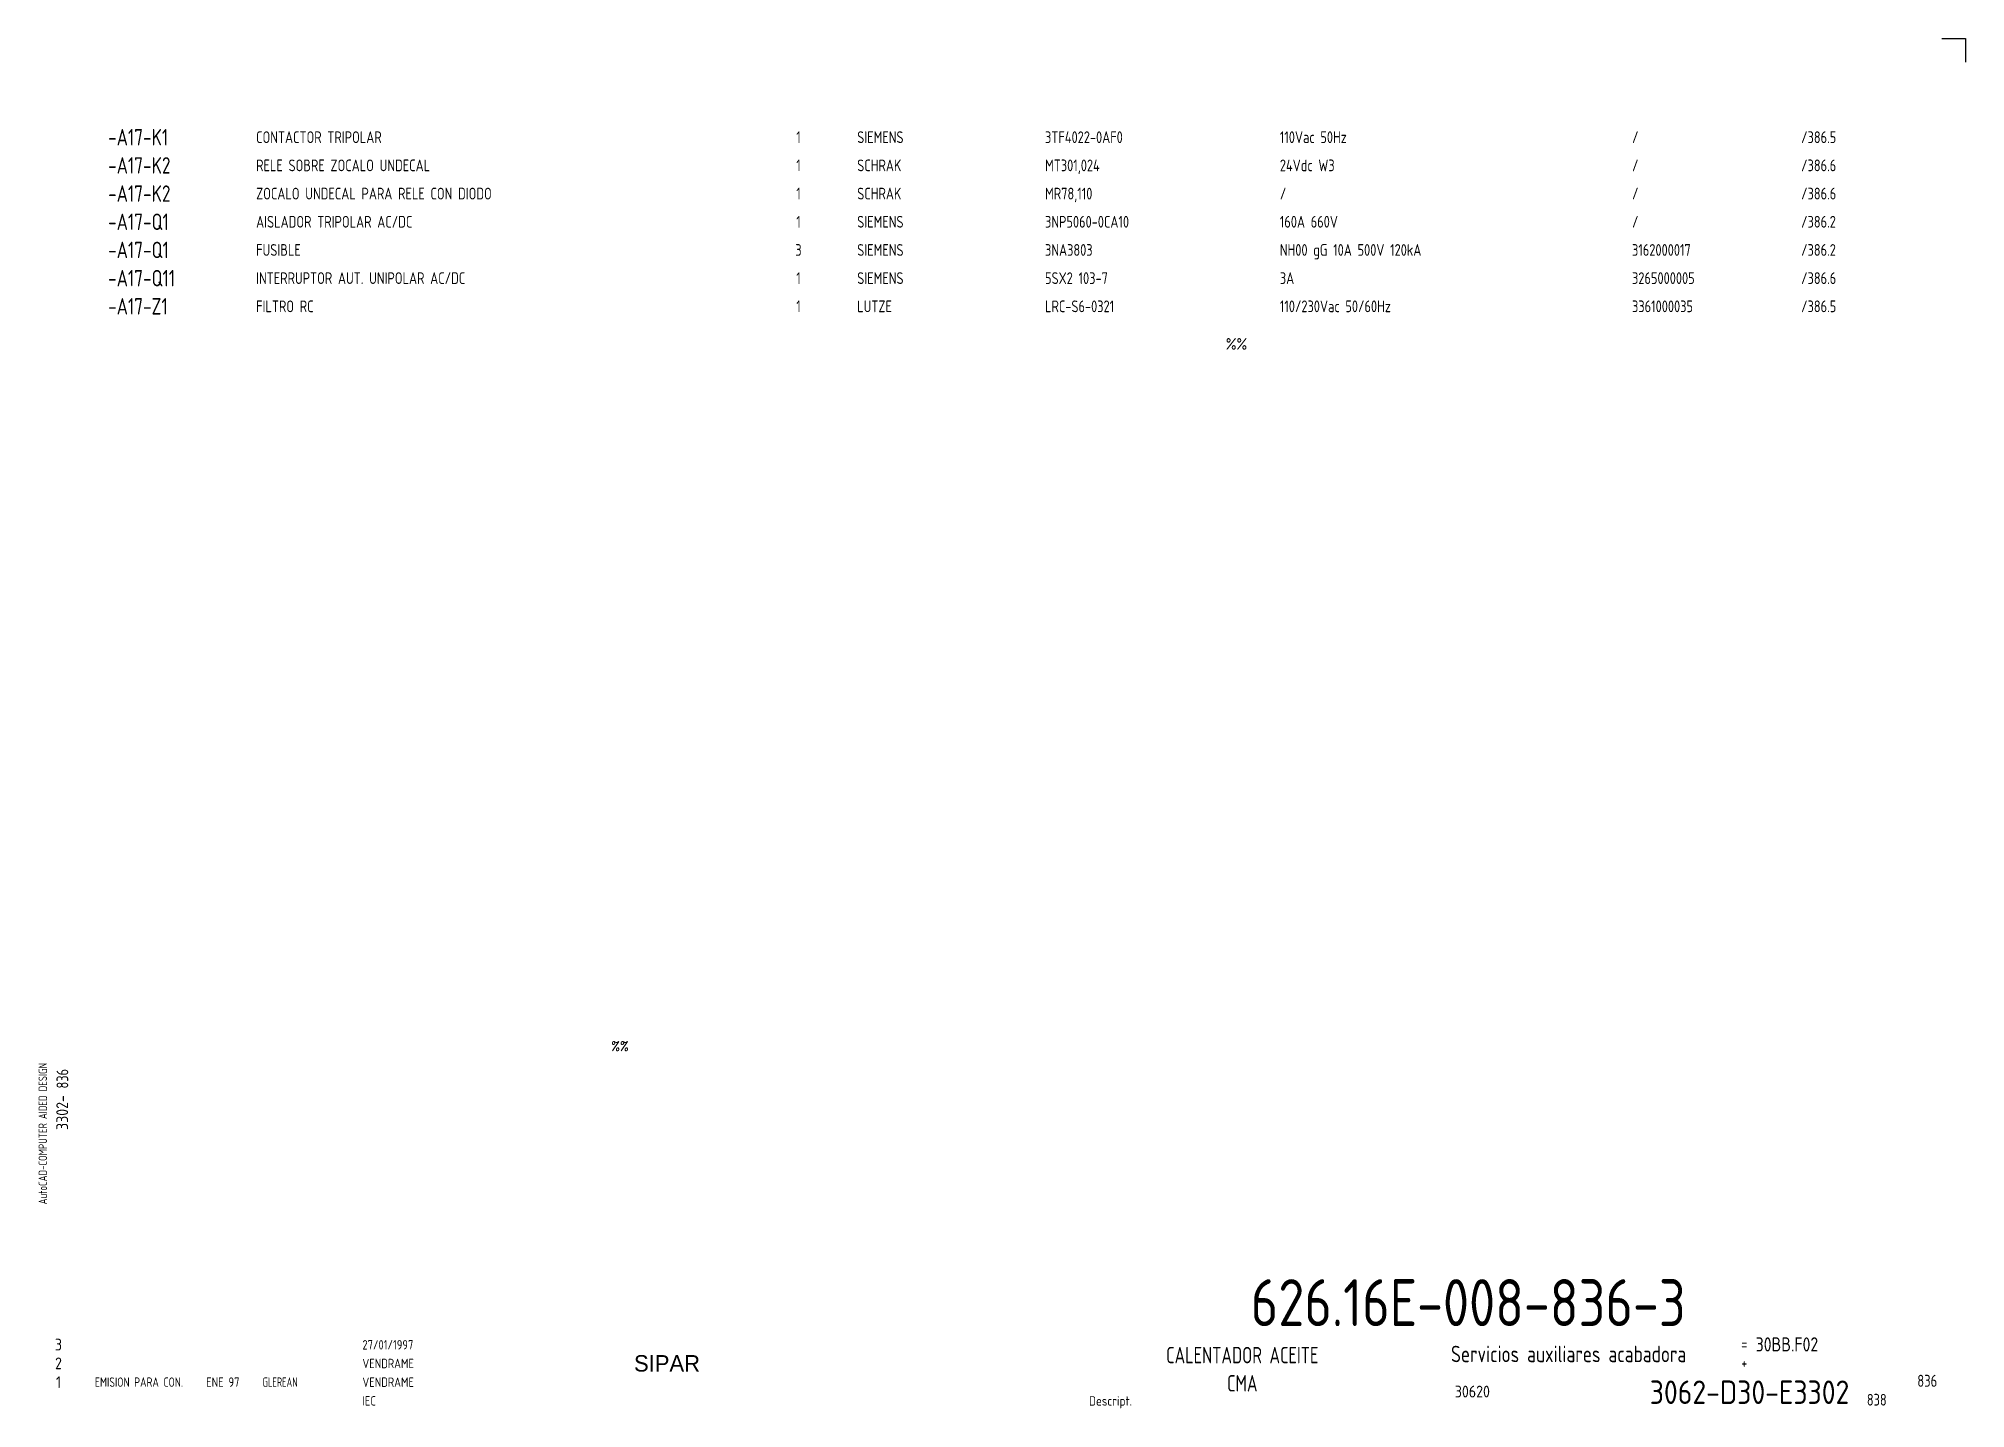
# Model space of a CAD drawing. Extents: x 10 to 420, y 5 to 297.
import ezdxf
from ezdxf.enums import TextEntityAlignment as Align

# ---------------------------------------------------------------- set-up
doc = ezdxf.new("R2010")
doc.units = 0
doc.header["$LTSCALE"] = 8
doc.header["$MEASUREMENT"] = 0
doc.layers.get('0').update_dxf_attribs({"linetype": 'CONTINUOUS'})
doc.layers.add('CART', color=7, linetype='CONTINUOUS')
doc.layers.add('ING', color=7, linetype='CONTINUOUS')
doc.styles.add('DIN', font='DIN', dxfattribs={"width": 0.85})
doc.styles.add('SIMPLEX', font='SIMPLEX', dxfattribs={"width": 0.9})
doc.styles.add('UNIV', font='UNIV')

# ---------------------------------------------------------------- blocks, each defined once
blk = doc.blocks.new('WB-FG100')
at = {"layer": 'CART', "color": 1}
for p, q in [((415, 297), (420, 297)), ((420, 297), (420, 292))]:
    blk.add_line(p, q, dxfattribs=at)
at = {"layer": 'CART', "color": 1, "style": 'DIN', "width": 0.8}
blk.add_text('AutoCAD-COMPUTER AIDED DESIGN', height=1.8, rotation=90, dxfattribs=at).set_placement((11.47, 48.84))
at = {"layer": 'CART', "color": 3, "style": 'DIN', "width": 0.8}
for s, p in [('=', (372.24, 17.91)), ('+', (372.24, 13.87))]:
    blk.add_text(s, height=2.5, dxfattribs=at).set_placement(p)
at = {"layer": 'CART', "color": 7, "style": 'DIN', "width": 0.9}
blk.add_attdef('FILE', text='', height=2.5, rotation=90, dxfattribs=at).set_placement((15.95, 68.38), align=Align.CENTER)
for tag, p in [('MOD-3', (13.92, 19)), ('MOD-2', (13.92, 15)), ('MOD-1', (13.92, 11)), ('NR.COMMESSA', (315, 9))]:
    blk.add_attdef(tag, text='', height=2.5, dxfattribs=at).set_placement(p, align=Align.MIDDLE)
at = {"layer": 'CART', "color": 7, "style": 'DIN'}
for tag, width, p in [('REV-3', 0.9, (21.66, 19)), ('DATA-3', 0.9, (45.37, 19)), ('NOME-3', 0.9, (57.37, 19)), ('REV-2', 0.9, (21.66, 15)), ('DATA-2', 0.9, (45.37, 15)), ('NOME-2', 0.9, (57.37, 15)), ('REV-1', 0.9, (21.66, 11)), ('DATA-1', 0.9, (45.37, 11)), ('NOME-1', 0.7, (57.37, 11))]:
    blk.add_attdef(tag, text='', height=2, dxfattribs=dict(at, width=width)).set_placement(p, align=Align.MIDDLE_LEFT)
at = {"layer": 'CART', "color": 7, "style": 'DIN', "width": 0.9}
for tag, p, height in [('DATA', (78.64, 17.94), 2), ('ESECUTORE', (78.64, 13.97), 2), ('CONTROLLORE', (78.64, 9.99), 2), ('SEGUE', (398.93, 5.65), 2.8), ('NORMA', (78.64, 6.01), 2)]:
    blk.add_attdef(tag, p, '', height=height, dxfattribs=at)
at = {"layer": 'CART', "color": 2, "style": 'DIN', "width": 0.9}
for tag, p in [('TITOLO-1/3', (266.5, 18.23)), ('TITOLO-1/2', (266.5, 15.73)), ('TITOLO-2/3', (266.5, 13.18)), ('TITOLO-2/2', (266.5, 10.68)), ('TITOLO-3/3', (266.5, 8.13))]:
    blk.add_attdef(tag, text='', height=3.5, dxfattribs=at).set_placement(p, align=Align.MIDDLE)
at = {"layer": 'CART', "color": 3, "style": 'DIN', "width": 0.9}
blk.add_attdef('ASSIEME', text='', height=3.5, dxfattribs=at).set_placement((334, 17), align=Align.MIDDLE)
at = {"layer": 'CART', "color": 3, "style": 'DIN', "width": 0.85}
for tag, p in [('=', (375.33, 16.63)), ('+', (375.33, 12.76))]:
    blk.add_attdef(tag, text='', height=3, dxfattribs=at).set_placement(p, align=Align.BOTTOM_LEFT)
at = {"layer": 'CART', "color": 3, "style": 'DIN', "width": 0.9}
blk.add_attdef('FOGLIO', text='', height=2.8, dxfattribs=at).set_placement((414.2, 9.56), align=Align.RIGHT)
at = {"layer": 'CART', "color": 2, "style": 'DIN', "width": 0.9}
blk.add_attdef('DISEGNO', text='', height=5, dxfattribs=at).set_placement((395.27, 6.35), align=Align.RIGHT)
at = {"layer": 'CART', "color": 1, "style": 'DIN', "width": 0.9}
blk.add_attdef('TIPOLOGIA', (233.37, 6), '', height=2, dxfattribs=at)

msp = doc.modelspace()

# ---------------------------------------------------------------- block references
at = {"layer": 'CART'}
ref = msp.add_blockref('WB-FG100', (0, 0), dxfattribs=at)
ref.add_attrib('TIPOLOGIA', 'Descript.', (233.37, 6), dxfattribs={"color": 1, "height": 2, "style": 'DIN', "width": 0.9})
ref.add_attrib('ASSIEME', 'Servicios auxiliares acabadora', dxfattribs={"color": 3, "height": 3.5, "style": 'DIN', "width": 0.8}).set_placement((335.5, 17), align=Align.MIDDLE)
ref.add_attrib('=', '30BB.F02', dxfattribs={"color": 3, "height": 3, "style": 'DIN', "width": 0.85}).set_placement((375.33, 16.63), align=Align.BOTTOM_LEFT)
ref.add_attrib('NR.COMMESSA', '30620', dxfattribs={"color": 7, "height": 2.5, "style": 'DIN', "width": 0.9}).set_placement((315, 9), align=Align.MIDDLE)
ref.add_attrib('DISEGNO', '3062-D30-E3302', dxfattribs={"color": 2, "height": 5, "style": 'DIN', "width": 0.9}).set_placement((395.27, 6.35), align=Align.RIGHT)
ref.add_attrib('DATA', '27/01/1997', (78.64, 17.94), dxfattribs={"color": 7, "height": 2, "style": 'DIN', "width": 0.85})
ref.add_attrib('ESECUTORE', 'VENDRAME', (78.64, 13.97), dxfattribs={"color": 7, "height": 2, "style": 'DIN', "width": 0.85})
ref.add_attrib('CONTROLLORE', 'VENDRAME', (78.64, 9.99), dxfattribs={"color": 7, "height": 2, "style": 'DIN', "width": 0.85})
ref.add_attrib('NORMA', 'IEC', (78.64, 6.01), dxfattribs={"color": 7, "height": 2, "style": 'DIN', "width": 0.85})
ref.add_attrib('MOD-1', '1', dxfattribs={"color": 7, "height": 2.5, "style": 'DIN', "width": 0.9}).set_placement((13.92, 11), align=Align.MIDDLE)
ref.add_attrib('REV-1', 'EMISION PARA CON.', dxfattribs={"color": 7, "height": 2, "style": 'DIN', "width": 0.8}).set_placement((21.66, 11), align=Align.MIDDLE_LEFT)
ref.add_attrib('DATA-1', 'ENE 97', dxfattribs={"color": 7, "height": 2, "style": 'DIN', "width": 0.85}).set_placement((45.37, 11), align=Align.MIDDLE_LEFT)
ref.add_attrib('NOME-1', 'GLEREAN', dxfattribs={"color": 7, "height": 2, "style": 'DIN', "width": 0.7}).set_placement((57.37, 11), align=Align.MIDDLE_LEFT)
ref.add_attrib('MOD-2', '2', dxfattribs={"color": 7, "height": 2.5, "style": 'DIN', "width": 0.9}).set_placement((13.92, 15), align=Align.MIDDLE)
ref.add_attrib('MOD-3', '3', dxfattribs={"color": 7, "height": 2.5, "style": 'DIN', "width": 0.9}).set_placement((13.92, 19), align=Align.MIDDLE)
ref.add_attrib('FILE', '3302-', dxfattribs={"color": 7, "height": 2.5, "rotation": 90, "style": 'DIN', "width": 0.9}).set_placement((15.95, 68.38), align=Align.CENTER)

# ---------------------------------------------------------------- texts
at = {"color": 3, "style": 'DIN', "width": 0.8}
for s, p in [('-A17-K1', (24.49, 276)), ('-A17-K2', (24.49, 270)), ('-A17-K2', (24.49, 264)), ('-A17-Q1', (24.49, 258)), ('-A17-Q1', (24.49, 252)), ('-A17-Q11', (24.49, 246)), ('-A17-Z1', (24.49, 240))]:
    msp.add_text(s, height=3.5, dxfattribs=at).set_placement(p, align=Align.MIDDLE_LEFT)
at = {"color": 7, "style": 'DIN', "width": 0.8}
for s, p in [('1', (171.5, 276)), ('1', (171.5, 270)), ('1', (171.5, 264)), ('1', (171.5, 258)), ('3', (171.5, 252)), ('1', (171.5, 246)), ('1', (171.5, 240))]:
    msp.add_text(s, height=2.5, dxfattribs=at).set_placement(p, align=Align.MIDDLE)
for s, p in [('SIEMENS', (184, 276)), ('3TF4022-0AF0', (224, 276)), ('110Vac 50Hz', (274, 276)), ('/', (349, 276)), ('/386.5', (385, 276)), ('SCHRAK', (184, 270)), ('MT301,024', (224, 270)), ('24Vdc W3', (274, 270)), ('/', (349, 270)), ('/386.6', (385, 270)), ('SCHRAK', (184, 264)), ('MR78,110', (224, 264)), ('/', (274, 264)), ('/', (349, 264)), ('/386.6', (385, 264)), ('SIEMENS', (184, 258)), ('3NP5060-0CA10', (224, 258)), ('160A 660V', (274, 258)), ('/', (349, 258)), ('/386.2', (385, 258)), ('SIEMENS', (184, 252)), ('3NA3803', (224, 252)), ('NH00 gG 10A 500V 120kA', (274, 252)), ('3162000017', (349, 252)), ('/386.2', (385, 252)), ('SIEMENS', (184, 246)), ('5SX2 103-7', (224, 246)), ('3A', (274, 246)), ('3265000005', (349, 246)), ('/386.6', (385, 246)), ('LUTZE', (184, 240)), ('LRC-S6-0321', (224, 240)), ('110/230Vac 50/60Hz', (274, 240)), ('3361000035', (349, 240)), ('/386.5', (385, 240))]:
    msp.add_text(s, height=2.5, dxfattribs=at).set_placement(p, align=Align.MIDDLE_LEFT)
at = {"style": 'DIN'}
for s, width, p in [('%%', 0.85, (262.5, 230.75)), ('838', 0.8, (399, 6))]:
    msp.add_text(s, height=2.5, dxfattribs=dict(at, width=width)).set_placement(p)
at = {"color": 7, "linetype": 'Continuous', "style": 'SIMPLEX', "width": 0.9}
msp.add_text('%%', height=2, dxfattribs=at).set_placement((133.5, 82.5), align=Align.MIDDLE)
at = {"style": 'DIN', "width": 0.8}
msp.add_text('836', height=2.5, rotation=90, dxfattribs=at).set_placement((16, 73.5))
at = {"color": 3, "style": 'DIN', "width": 0.75}
for s, p in [('CALENTADOR ACEITE', (266, 15)), ('CMA', (266, 9))]:
    msp.add_text(s, height=3.5, dxfattribs=at).set_placement(p, align=Align.CENTER)
at = {"color": 3, "style": 'DIN', "width": 0.8}
msp.add_text('836', height=2.56, dxfattribs=at).set_placement((414, 10), align=Align.RIGHT)
at = {"color": 2, "insert": (267.8, 32.92), "char_height": 10, "width": 111.0411, "attachment_point": 1, "style": 'DIN'}
msp.add_mtext('626.16E-008-836-3', dxfattribs=at)
at = {"layer": 'CART', "color": 2, "linetype": 'Continuous', "style": 'UNIV'}
msp.add_text('SIPAR', height=3.5, dxfattribs=at).set_placement((143.5, 13.25), align=Align.CENTER)
at = {"layer": 'ING', "color": 7, "style": 'DIN', "width": 0.8}
for s, p in [('CONTACTOR TRIPOLAR', (56, 276)), ('RELE SOBRE ZOCALO UNDECAL', (56, 270)), ('ZOCALO UNDECAL PARA RELE CON DIODO', (56, 264)), ('AISLADOR TRIPOLAR AC/DC', (56, 258)), ('FUSIBLE', (56, 252)), ('INTERRUPTOR AUT. UNIPOLAR AC/DC', (56, 246)), ('FILTRO RC', (56, 240))]:
    msp.add_text(s, height=2.5, dxfattribs=at).set_placement(p, align=Align.MIDDLE_LEFT)

doc.saveas('drawing.dxf')
